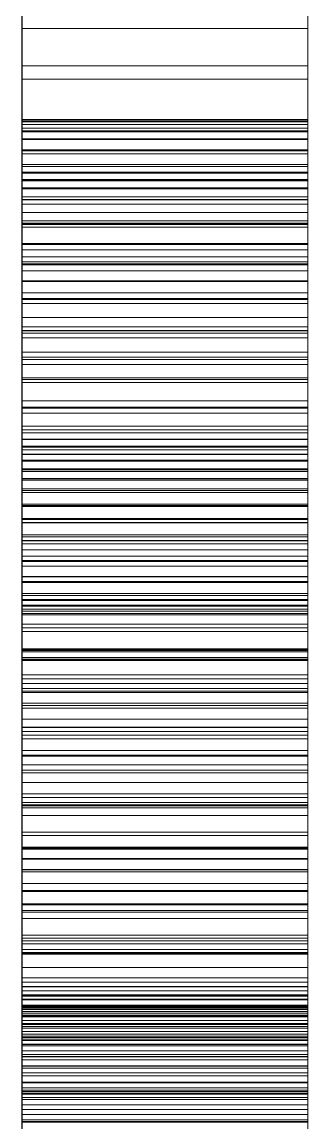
# Paper-space layout '01_三视图' of a CAD drawing. Header units: millimetres. Extents: x 8 to 451, y 8 to 289.
# Drawn here: x 157.5 to 157.64, y 91.427 to 91.967 of the extents above; entities that cross this region are included whole.
import ezdxf

# ---------------------------------------------------------------- set-up
doc = ezdxf.new("R2010")
doc.units = ezdxf.units.MM
doc.linetypes.add('WP_HIDDEN', pattern=[2.3, 1.5, -0.8])
doc.layers.add('HIDDEN', color=7, linetype='WP_HIDDEN', lineweight=13)
doc.layers.add('VISIBLE', color=7, linetype='CONTINUOUS', lineweight=25)

psp = doc.layouts.new('01_三视图')

# ---------------------------------------------------------------- linework, layer by layer
at = {"layer": 'HIDDEN'}
for points in [[(157.5, 92.4619), (157.5, 91.28228)], [(157.64, 91.28228), (157.64, 92.4619)], [(157.5, 92.45378), (157.5, 91.27416)], [(157.5, 91.96345), (157.5, 92.45378)], [(157.64, 92.45378), (157.64, 91.96345)], [(157.64, 91.27416), (157.64, 92.45378)], [(157.5, 91.94513), (157.5, 91.99155)], [(157.64, 91.99155), (157.64, 91.94513)], [(157.5, 91.77463), (157.5, 91.97158)], [(157.64, 91.97158), (157.64, 91.77463)], [(157.5, 91.96659), (157.5, 91.93861)], [(157.5, 91.76651), (157.5, 91.96345)], [(157.5, 91.96345), (157.64, 91.96345)], [(157.64, 91.93861), (157.64, 91.96659)], [(157.64, 91.96345), (157.64, 91.76651)], [(157.5, 91.90391), (157.5, 91.94513)], [(157.5, 91.94513), (157.64, 91.94513)], [(157.64, 91.94513), (157.64, 91.90391)], [(157.5, 91.93861), (157.5, 91.91275)], [(157.5, 91.93861), (157.64, 91.93861)], [(157.64, 91.91275), (157.64, 91.93861)], [(157.5, 91.91872), (157.5, 91.9181)], [(157.5, 91.91766), (157.5, 91.91872)], [(157.5, 91.91872), (157.64, 91.91872)], [(157.5, 91.9181), (157.5, 91.91626)], [(157.5, 91.9181), (157.64, 91.9181)], [(157.5, 91.91451), (157.5, 91.91766)], [(157.5, 91.91766), (157.64, 91.91766)], [(157.5, 91.91626), (157.5, 91.9132)], [(157.5, 91.91626), (157.64, 91.91626)], [(157.5, 91.90926), (157.5, 91.91451)], [(157.5, 91.91451), (157.64, 91.91451)], [(157.64, 91.9181), (157.64, 91.91872)], [(157.64, 91.91872), (157.64, 91.91766)], [(157.64, 91.91626), (157.64, 91.9181)], [(157.64, 91.91766), (157.64, 91.91451)], [(157.64, 91.9132), (157.64, 91.91626)], [(157.64, 91.91451), (157.64, 91.90926)], [(157.5, 91.9132), (157.5, 91.90891)], [(157.5, 91.9132), (157.64, 91.9132)], [(157.5, 91.91275), (157.5, 91.889)], [(157.5, 91.91275), (157.64, 91.91275)], [(157.5, 91.9019), (157.5, 91.90926)], [(157.5, 91.90926), (157.64, 91.90926)], [(157.5, 91.90891), (157.5, 91.90339)], [(157.5, 91.90891), (157.64, 91.90891)], [(157.64, 91.90891), (157.64, 91.9132)], [(157.64, 91.889), (157.64, 91.91275)], [(157.64, 91.90926), (157.64, 91.9019)], [(157.64, 91.90339), (157.64, 91.90891)], [(157.5, 91.88525), (157.5, 91.90391)], [(157.5, 91.90391), (157.64, 91.90391)], [(157.5, 91.90339), (157.5, 91.89664)], [(157.5, 91.90339), (157.64, 91.90339)], [(157.64, 91.90391), (157.64, 91.88525)], [(157.64, 91.89664), (157.64, 91.90339)], [(157.5, 91.89244), (157.5, 91.9019)], [(157.5, 91.9019), (157.64, 91.9019)], [(157.64, 91.9019), (157.64, 91.89244)], [(157.5, 91.89664), (157.5, 91.88867)], [(157.5, 91.89664), (157.64, 91.89664)], [(157.5, 91.89565), (157.5, 91.7106)], [(157.5, 91.8929), (157.5, 91.89565)], [(157.5, 91.89565), (157.64, 91.89565)], [(157.5, 91.88927), (157.5, 91.8929)], [(157.5, 91.8929), (157.64, 91.8929)], [(157.64, 91.88867), (157.64, 91.89664)], [(157.64, 91.7106), (157.64, 91.89565)], [(157.64, 91.89565), (157.64, 91.8929)], [(157.64, 91.8929), (157.64, 91.88927)], [(157.5, 91.88088), (157.5, 91.89244)], [(157.5, 91.89244), (157.64, 91.89244)], [(157.5, 91.88476), (157.5, 91.88927)], [(157.5, 91.88927), (157.64, 91.88927)], [(157.5, 91.889), (157.5, 91.86738)], [(157.5, 91.889), (157.64, 91.889)], [(157.5, 91.88867), (157.5, 91.87947)], [(157.5, 91.88867), (157.64, 91.88867)], [(157.64, 91.89244), (157.64, 91.88088)], [(157.64, 91.88927), (157.64, 91.88476)], [(157.64, 91.86738), (157.64, 91.889)], [(157.64, 91.87947), (157.64, 91.88867)], [(157.5, 91.8679), (157.5, 91.88525)], [(157.5, 91.88525), (157.64, 91.88525)], [(157.5, 91.87936), (157.5, 91.88476)], [(157.5, 91.88476), (157.64, 91.88476)], [(157.64, 91.88525), (157.64, 91.8679)], [(157.64, 91.88476), (157.64, 91.87936)], [(157.5, 91.86721), (157.5, 91.88088)], [(157.5, 91.88088), (157.64, 91.88088)], [(157.5, 91.87947), (157.5, 91.86905)], [(157.5, 91.87947), (157.64, 91.87947)], [(157.5, 91.87309), (157.5, 91.87936)], [(157.5, 91.87936), (157.64, 91.87936)], [(157.5, 91.87715), (157.5, 91.86732)], [(157.5, 91.6921), (157.5, 91.87715)], [(157.5, 91.87715), (157.64, 91.87715)], [(157.64, 91.88088), (157.64, 91.86721)], [(157.64, 91.86905), (157.64, 91.87947)], [(157.64, 91.87936), (157.64, 91.87309)], [(157.64, 91.87715), (157.64, 91.6921)], [(157.64, 91.86732), (157.64, 91.87715)], [(157.5, 91.86594), (157.5, 91.87309)], [(157.5, 91.87309), (157.64, 91.87309)], [(157.64, 91.87309), (157.64, 91.86594)], [(157.5, 91.86905), (157.5, 91.8574)], [(157.5, 91.86905), (157.64, 91.86905)], [(157.5, 91.68285), (157.5, 91.8679)], [(157.5, 91.8679), (157.64, 91.8679)], [(157.5, 91.86738), (157.5, 91.84788)], [(157.5, 91.86738), (157.64, 91.86738)], [(157.5, 91.86732), (157.5, 91.85479)], [(157.5, 91.86732), (157.64, 91.86732)], [(157.5, 91.85145), (157.5, 91.86721)], [(157.5, 91.86721), (157.64, 91.86721)], [(157.5, 91.85791), (157.5, 91.86594)], [(157.5, 91.86594), (157.64, 91.86594)], [(157.64, 91.8574), (157.64, 91.86905)], [(157.64, 91.8679), (157.64, 91.68285)], [(157.64, 91.84788), (157.64, 91.86738)], [(157.64, 91.85479), (157.64, 91.86732)], [(157.64, 91.86721), (157.64, 91.85145)], [(157.64, 91.86594), (157.64, 91.85791)], [(157.5, 91.849), (157.5, 91.85791)], [(157.5, 91.85791), (157.64, 91.85791)], [(157.5, 91.8574), (157.5, 91.84453)], [(157.5, 91.8574), (157.64, 91.8574)], [(157.5, 91.85479), (157.5, 91.84751)], [(157.5, 91.85479), (157.64, 91.85479)], [(157.64, 91.85791), (157.64, 91.849)], [(157.64, 91.84453), (157.64, 91.8574)], [(157.64, 91.84751), (157.64, 91.85479)], [(157.5, 91.83364), (157.5, 91.85145)], [(157.5, 91.85145), (157.64, 91.85145)], [(157.64, 91.85145), (157.64, 91.83364)], [(157.5, 91.83922), (157.5, 91.849)], [(157.5, 91.849), (157.64, 91.849)], [(157.5, 91.84788), (157.5, 91.8305)], [(157.5, 91.84788), (157.64, 91.84788)], [(157.5, 91.84751), (157.5, 91.83956)], [(157.5, 91.84751), (157.64, 91.84751)], [(157.5, 91.84453), (157.5, 91.83042)], [(157.5, 91.84453), (157.64, 91.84453)], [(157.64, 91.849), (157.64, 91.83922)], [(157.64, 91.8305), (157.64, 91.84788)], [(157.64, 91.83956), (157.64, 91.84751)], [(157.64, 91.83042), (157.64, 91.84453)], [(157.5, 91.83956), (157.5, 91.83093)], [(157.5, 91.83956), (157.64, 91.83956)], [(157.5, 91.82855), (157.5, 91.83922)], [(157.5, 91.83922), (157.64, 91.83922)], [(157.64, 91.83093), (157.64, 91.83956)], [(157.64, 91.83922), (157.64, 91.82855)], [(157.5, 91.81386), (157.5, 91.83364)], [(157.5, 91.83364), (157.64, 91.83364)], [(157.64, 91.83364), (157.64, 91.81386)], [(157.5, 91.83093), (157.5, 91.82163)], [(157.5, 91.83093), (157.64, 91.83093)], [(157.5, 91.8305), (157.5, 91.81524)], [(157.5, 91.8305), (157.64, 91.8305)], [(157.5, 91.83042), (157.5, 91.8151)], [(157.5, 91.83042), (157.64, 91.83042)], [(157.5, 91.817), (157.5, 91.82855)], [(157.5, 91.82855), (157.64, 91.82855)], [(157.64, 91.82163), (157.64, 91.83093)], [(157.64, 91.81524), (157.64, 91.8305)], [(157.64, 91.8151), (157.64, 91.83042)], [(157.64, 91.82855), (157.64, 91.817)], [(157.5, 91.82163), (157.5, 91.81166)], [(157.5, 91.82163), (157.64, 91.82163)], [(157.5, 91.80457), (157.5, 91.817)], [(157.5, 91.817), (157.64, 91.817)], [(157.64, 91.81166), (157.64, 91.82163)], [(157.64, 91.817), (157.64, 91.80457)], [(157.5, 91.81524), (157.5, 91.8021)], [(157.5, 91.81524), (157.64, 91.81524)], [(157.5, 91.8151), (157.5, 91.79854)], [(157.5, 91.8151), (157.64, 91.8151)], [(157.5, 91.7921), (157.5, 91.81386)], [(157.5, 91.81386), (157.64, 91.81386)], [(157.5, 91.81166), (157.5, 91.80101)], [(157.5, 91.81166), (157.64, 91.81166)], [(157.64, 91.8021), (157.64, 91.81524)], [(157.64, 91.79854), (157.64, 91.8151)], [(157.64, 91.81386), (157.64, 91.7921)], [(157.64, 91.80101), (157.64, 91.81166)], [(157.5, 91.79127), (157.5, 91.80457)], [(157.5, 91.80457), (157.64, 91.80457)], [(157.5, 91.8021), (157.5, 91.68285)], [(157.5, 91.8021), (157.64, 91.8021)], [(157.5, 91.80101), (157.5, 91.78968)], [(157.5, 91.80101), (157.64, 91.80101)], [(157.64, 91.80457), (157.64, 91.79127)], [(157.64, 91.68285), (157.64, 91.8021)], [(157.64, 91.78968), (157.64, 91.80101)], [(157.5, 91.79854), (157.5, 91.78076)], [(157.5, 91.79854), (157.64, 91.79854)], [(157.64, 91.78076), (157.64, 91.79854)], [(157.5, 91.76836), (157.5, 91.7921)], [(157.5, 91.7921), (157.64, 91.7921)], [(157.5, 91.77708), (157.5, 91.79127)], [(157.5, 91.79127), (157.64, 91.79127)], [(157.64, 91.7921), (157.64, 91.76836)], [(157.64, 91.79127), (157.64, 91.77708)], [(157.5, 91.78968), (157.5, 91.77768)], [(157.5, 91.78968), (157.64, 91.78968)], [(157.64, 91.77768), (157.64, 91.78968)], [(157.5, 91.78076), (157.5, 91.76175)], [(157.5, 91.78076), (157.64, 91.78076)], [(157.64, 91.76175), (157.64, 91.78076)], [(157.5, 91.77768), (157.5, 91.76501)], [(157.5, 91.77768), (157.64, 91.77768)], [(157.5, 91.76201), (157.5, 91.77708)], [(157.5, 91.77708), (157.64, 91.77708)], [(157.5, 91.28228), (157.5, 91.77463)], [(157.5, 91.77463), (157.64, 91.77463)], [(157.64, 91.76501), (157.64, 91.77768)], [(157.64, 91.77708), (157.64, 91.76201)], [(157.64, 91.77463), (157.64, 91.28228)], [(157.5, 91.74265), (157.5, 91.76836)], [(157.5, 91.76836), (157.64, 91.76836)], [(157.5, 91.27416), (157.5, 91.76651)], [(157.5, 91.76651), (157.64, 91.76651)], [(157.5, 91.76501), (157.5, 91.75166)], [(157.5, 91.76501), (157.64, 91.76501)], [(157.64, 91.76836), (157.64, 91.74265)], [(157.64, 91.76651), (157.64, 91.27416)], [(157.64, 91.75166), (157.64, 91.76501)], [(157.5, 91.74607), (157.5, 91.76201)], [(157.5, 91.76201), (157.64, 91.76201)], [(157.5, 91.76175), (157.5, 91.74178)], [(157.5, 91.76175), (157.64, 91.76175)], [(157.5, 91.75855), (157.5, 91.7581)], [(157.5, 91.75855), (157.64, 91.75855)], [(157.5, 91.75808), (157.5, 91.75855)], [(157.5, 91.7581), (157.5, 91.75677)], [(157.5, 91.7581), (157.64, 91.7581)], [(157.5, 91.75808), (157.64, 91.75808)], [(157.5, 91.75669), (157.5, 91.75808)], [(157.64, 91.76201), (157.64, 91.74607)], [(157.64, 91.74178), (157.64, 91.76175)], [(157.64, 91.7581), (157.64, 91.75855)], [(157.64, 91.75855), (157.64, 91.75808)], [(157.64, 91.75677), (157.64, 91.7581)], [(157.64, 91.75808), (157.64, 91.75669)], [(157.5, 91.75677), (157.5, 91.75454)], [(157.5, 91.75677), (157.64, 91.75677)], [(157.5, 91.75669), (157.64, 91.75669)], [(157.5, 91.75437), (157.5, 91.75669)], [(157.5, 91.75454), (157.5, 91.75142)], [(157.5, 91.75454), (157.64, 91.75454)], [(157.5, 91.75437), (157.64, 91.75437)], [(157.5, 91.75112), (157.5, 91.75437)], [(157.64, 91.75454), (157.64, 91.75677)], [(157.64, 91.75669), (157.64, 91.75437)], [(157.64, 91.75142), (157.64, 91.75454)], [(157.64, 91.75437), (157.64, 91.75112)], [(157.5, 91.75166), (157.5, 91.73764)], [(157.5, 91.75166), (157.64, 91.75166)], [(157.5, 91.75142), (157.5, 91.7474)], [(157.5, 91.75142), (157.64, 91.75142)], [(157.5, 91.75112), (157.64, 91.75112)], [(157.5, 91.74694), (157.5, 91.75112)], [(157.5, 91.7474), (157.5, 91.7425)], [(157.5, 91.7474), (157.64, 91.7474)], [(157.5, 91.74694), (157.64, 91.74694)], [(157.5, 91.74183), (157.5, 91.74694)], [(157.64, 91.73764), (157.64, 91.75166)], [(157.64, 91.7474), (157.64, 91.75142)], [(157.64, 91.75112), (157.64, 91.74694)], [(157.64, 91.7425), (157.64, 91.7474)], [(157.64, 91.74694), (157.64, 91.74183)], [(157.5, 91.72942), (157.5, 91.74607)], [(157.5, 91.74607), (157.64, 91.74607)], [(157.5, 91.71495), (157.5, 91.74265)], [(157.5, 91.74265), (157.64, 91.74265)], [(157.5, 91.7425), (157.5, 91.73671)], [(157.5, 91.7425), (157.64, 91.7425)], [(157.5, 91.74183), (157.64, 91.74183)], [(157.5, 91.73579), (157.5, 91.74183)], [(157.5, 91.74178), (157.5, 91.72109)], [(157.5, 91.74178), (157.64, 91.74178)], [(157.64, 91.74607), (157.64, 91.72942)], [(157.64, 91.74265), (157.64, 91.71495)], [(157.64, 91.73671), (157.64, 91.7425)], [(157.64, 91.74183), (157.64, 91.73579)], [(157.64, 91.72109), (157.64, 91.74178)], [(157.5, 91.73764), (157.5, 91.72294)], [(157.5, 91.73764), (157.64, 91.73764)], [(157.5, 91.73671), (157.5, 91.73002)], [(157.5, 91.73671), (157.64, 91.73671)], [(157.64, 91.72294), (157.64, 91.73764)], [(157.64, 91.73002), (157.64, 91.73671)], [(157.5, 91.73579), (157.64, 91.73579)], [(157.5, 91.72882), (157.5, 91.73579)], [(157.64, 91.73579), (157.64, 91.72882)], [(157.5, 91.73002), (157.5, 91.72244)], [(157.5, 91.73002), (157.64, 91.73002)], [(157.5, 91.71225), (157.5, 91.72942)], [(157.5, 91.72942), (157.64, 91.72942)], [(157.5, 91.72882), (157.64, 91.72882)], [(157.5, 91.72092), (157.5, 91.72882)], [(157.64, 91.72244), (157.64, 91.73002)], [(157.64, 91.72942), (157.64, 91.71225)], [(157.64, 91.72882), (157.64, 91.72092)], [(157.5, 91.72294), (157.5, 91.70767)], [(157.5, 91.72294), (157.64, 91.72294)], [(157.5, 91.72244), (157.5, 91.71397)], [(157.5, 91.72244), (157.64, 91.72244)], [(157.5, 91.72109), (157.5, 91.69968)], [(157.5, 91.72109), (157.64, 91.72109)], [(157.5, 91.72092), (157.64, 91.72092)], [(157.5, 91.71209), (157.5, 91.72092)], [(157.64, 91.70767), (157.64, 91.72294)], [(157.64, 91.71397), (157.64, 91.72244)], [(157.64, 91.69968), (157.64, 91.72109)], [(157.64, 91.72092), (157.64, 91.71209)], [(157.5, 91.68529), (157.5, 91.71495)], [(157.5, 91.71495), (157.64, 91.71495)], [(157.64, 91.71495), (157.64, 91.68529)], [(157.5, 91.71397), (157.5, 91.70461)], [(157.5, 91.71397), (157.64, 91.71397)], [(157.5, 91.69455), (157.5, 91.71225)], [(157.5, 91.71225), (157.64, 91.71225)], [(157.5, 91.71209), (157.64, 91.71209)], [(157.5, 91.70234), (157.5, 91.71209)], [(157.5, 91.7106), (157.5, 91.70194)], [(157.5, 91.7106), (157.64, 91.7106)], [(157.64, 91.70461), (157.64, 91.71397)], [(157.64, 91.71225), (157.64, 91.69455)], [(157.64, 91.71209), (157.64, 91.70234)], [(157.64, 91.70194), (157.64, 91.7106)], [(157.5, 91.70767), (157.5, 91.69195)], [(157.5, 91.70767), (157.64, 91.70767)], [(157.5, 91.70461), (157.5, 91.69436)], [(157.5, 91.70461), (157.64, 91.70461)], [(157.64, 91.69195), (157.64, 91.70767)], [(157.64, 91.69436), (157.64, 91.70461)], [(157.5, 91.70234), (157.64, 91.70234)], [(157.5, 91.69165), (157.5, 91.70234)], [(157.5, 91.70194), (157.5, 91.69187)], [(157.5, 91.70194), (157.64, 91.70194)], [(157.5, 91.69968), (157.5, 91.67757)], [(157.5, 91.69968), (157.64, 91.69968)], [(157.64, 91.70234), (157.64, 91.69165)], [(157.64, 91.69187), (157.64, 91.70194)], [(157.64, 91.67757), (157.64, 91.69968)], [(157.5, 91.67632), (157.5, 91.69455)], [(157.5, 91.69455), (157.64, 91.69455)], [(157.5, 91.69436), (157.5, 91.68321)], [(157.5, 91.69436), (157.64, 91.69436)], [(157.64, 91.69455), (157.64, 91.67632)], [(157.64, 91.68321), (157.64, 91.69436)], [(157.5, 91.68615), (157.5, 91.6921)], [(157.5, 91.6921), (157.64, 91.6921)], [(157.5, 91.69195), (157.5, 91.67577)], [(157.5, 91.69195), (157.64, 91.69195)], [(157.5, 91.69187), (157.5, 91.68041)], [(157.5, 91.69187), (157.64, 91.69187)], [(157.5, 91.69165), (157.64, 91.69165)], [(157.5, 91.68004), (157.5, 91.69165)], [(157.64, 91.6921), (157.64, 91.68615)], [(157.64, 91.67577), (157.64, 91.69195)], [(157.64, 91.68041), (157.64, 91.69187)], [(157.64, 91.69165), (157.64, 91.68004)], [(157.5, 91.6786), (157.5, 91.68615)], [(157.5, 91.68615), (157.64, 91.68615)], [(157.5, 91.65364), (157.5, 91.68529)], [(157.5, 91.68529), (157.64, 91.68529)], [(157.5, 91.68321), (157.5, 91.67118)], [(157.5, 91.68321), (157.64, 91.68321)], [(157.5, 91.68285), (157.64, 91.68285)], [(157.64, 91.68615), (157.64, 91.6786)], [(157.64, 91.68529), (157.64, 91.65364)], [(157.64, 91.67118), (157.64, 91.68321)], [(157.5, 91.68041), (157.5, 91.66755)], [(157.5, 91.68041), (157.64, 91.68041)], [(157.5, 91.68004), (157.64, 91.68004)], [(157.5, 91.6675), (157.5, 91.68004)], [(157.5, 91.66945), (157.5, 91.6786)], [(157.5, 91.6786), (157.64, 91.6786)], [(157.5, 91.67757), (157.5, 91.65474)], [(157.5, 91.67757), (157.64, 91.67757)], [(157.64, 91.66755), (157.64, 91.68041)], [(157.64, 91.68004), (157.64, 91.6675)], [(157.64, 91.6786), (157.64, 91.66945)], [(157.64, 91.65474), (157.64, 91.67757)], [(157.5, 91.65757), (157.5, 91.67632)], [(157.5, 91.67632), (157.64, 91.67632)], [(157.5, 91.67577), (157.5, 91.65913)], [(157.5, 91.67577), (157.64, 91.67577)], [(157.64, 91.67632), (157.64, 91.65757)], [(157.64, 91.65913), (157.64, 91.67577)], [(157.5, 91.67118), (157.5, 91.65825)], [(157.5, 91.67118), (157.64, 91.67118)], [(157.5, 91.65869), (157.5, 91.66945)], [(157.5, 91.66945), (157.64, 91.66945)], [(157.5, 91.66755), (157.5, 91.6533)], [(157.5, 91.66755), (157.64, 91.66755)], [(157.5, 91.6675), (157.64, 91.6675)], [(157.5, 91.65403), (157.5, 91.6675)], [(157.64, 91.65825), (157.64, 91.67118)], [(157.64, 91.66945), (157.64, 91.65869)], [(157.64, 91.6533), (157.64, 91.66755)], [(157.64, 91.6675), (157.64, 91.65403)], [(157.5, 91.65913), (157.5, 91.64204)], [(157.5, 91.65913), (157.64, 91.65913)], [(157.5, 91.64632), (157.5, 91.65869)], [(157.5, 91.65869), (157.64, 91.65869)], [(157.5, 91.65825), (157.5, 91.64443)], [(157.5, 91.65825), (157.64, 91.65825)], [(157.5, 91.63829), (157.5, 91.65757)], [(157.5, 91.65757), (157.64, 91.65757)], [(157.64, 91.64204), (157.64, 91.65913)], [(157.64, 91.65869), (157.64, 91.64632)], [(157.64, 91.64443), (157.64, 91.65825)], [(157.64, 91.65757), (157.64, 91.63829)], [(157.5, 91.65474), (157.5, 91.63119)], [(157.5, 91.65474), (157.64, 91.65474)], [(157.5, 91.65403), (157.64, 91.65403)], [(157.5, 91.63963), (157.5, 91.65403)], [(157.5, 91.62046), (157.5, 91.65364)], [(157.5, 91.65364), (157.64, 91.65364)], [(157.5, 91.6533), (157.5, 91.63764)], [(157.5, 91.6533), (157.64, 91.6533)], [(157.64, 91.63119), (157.64, 91.65474)], [(157.64, 91.65403), (157.64, 91.63963)], [(157.64, 91.65364), (157.64, 91.62046)], [(157.64, 91.63764), (157.64, 91.6533)], [(157.5, 91.63234), (157.5, 91.64632)], [(157.5, 91.64632), (157.64, 91.64632)], [(157.5, 91.64443), (157.64, 91.64443)], [(157.5, 91.64443), (157.5, 91.62994)], [(157.64, 91.64632), (157.64, 91.63234)], [(157.64, 91.62994), (157.64, 91.64443)], [(157.5, 91.64204), (157.5, 91.62449)], [(157.5, 91.64204), (157.64, 91.64204)], [(157.5, 91.63963), (157.64, 91.63963)], [(157.5, 91.62458), (157.5, 91.63963)], [(157.64, 91.62449), (157.64, 91.64204)], [(157.64, 91.63963), (157.64, 91.62458)], [(157.5, 91.61849), (157.5, 91.63829)], [(157.5, 91.63829), (157.64, 91.63829)], [(157.5, 91.63764), (157.5, 91.62059)], [(157.5, 91.63764), (157.64, 91.63764)], [(157.64, 91.63829), (157.64, 91.61849)], [(157.64, 91.62059), (157.64, 91.63764)], [(157.5, 91.61676), (157.5, 91.63234)], [(157.5, 91.63234), (157.64, 91.63234)], [(157.5, 91.63119), (157.5, 91.60694)], [(157.5, 91.63119), (157.64, 91.63119)], [(157.5, 91.62994), (157.5, 91.61499)], [(157.5, 91.62994), (157.64, 91.62994)], [(157.64, 91.63234), (157.64, 91.61676)], [(157.64, 91.60694), (157.64, 91.63119)], [(157.64, 91.61499), (157.64, 91.62994)], [(157.5, 91.62458), (157.64, 91.62458)], [(157.5, 91.60918), (157.5, 91.62458)], [(157.5, 91.62449), (157.5, 91.60648)], [(157.5, 91.62449), (157.64, 91.62449)], [(157.64, 91.62458), (157.64, 91.60918)], [(157.64, 91.60648), (157.64, 91.62449)], [(157.5, 91.62059), (157.5, 91.60214)], [(157.5, 91.62059), (157.64, 91.62059)], [(157.5, 91.58617), (157.5, 91.62046)], [(157.5, 91.62046), (157.64, 91.62046)], [(157.5, 91.59816), (157.5, 91.61849)], [(157.5, 91.61849), (157.64, 91.61849)], [(157.64, 91.60214), (157.64, 91.62059)], [(157.64, 91.62046), (157.64, 91.58617)], [(157.64, 91.61849), (157.64, 91.59816)], [(157.5, 91.59957), (157.5, 91.61676)], [(157.5, 91.61676), (157.64, 91.61676)], [(157.5, 91.61499), (157.5, 91.59959)], [(157.5, 91.61499), (157.64, 91.61499)], [(157.64, 91.61676), (157.64, 91.59957)], [(157.64, 91.59959), (157.64, 91.61499)], [(157.5, 91.60918), (157.64, 91.60918)], [(157.5, 91.59341), (157.5, 91.60918)], [(157.5, 91.60694), (157.5, 91.58197)], [(157.5, 91.60694), (157.64, 91.60694)], [(157.64, 91.60918), (157.64, 91.59341)], [(157.64, 91.58197), (157.64, 91.60694)], [(157.5, 91.60648), (157.5, 91.58801)], [(157.5, 91.60648), (157.64, 91.60648)], [(157.5, 91.60214), (157.5, 91.58247)], [(157.5, 91.60214), (157.64, 91.60214)], [(157.64, 91.58801), (157.64, 91.60648)], [(157.64, 91.58247), (157.64, 91.60214)], [(157.5, 91.59959), (157.5, 91.58374)], [(157.5, 91.59959), (157.64, 91.59959)], [(157.5, 91.58102), (157.5, 91.59957)], [(157.5, 91.59957), (157.64, 91.59957)], [(157.5, 91.5773), (157.5, 91.59816)], [(157.5, 91.59816), (157.64, 91.59816)], [(157.64, 91.58374), (157.64, 91.59959)], [(157.64, 91.59957), (157.64, 91.58102)], [(157.64, 91.59816), (157.64, 91.5773)], [(157.5, 91.59341), (157.64, 91.59341)], [(157.5, 91.57729), (157.5, 91.59341)], [(157.64, 91.59341), (157.64, 91.57729)], [(157.5, 91.58801), (157.5, 91.56908)], [(157.5, 91.58801), (157.64, 91.58801)], [(157.5, 91.55078), (157.5, 91.58617)], [(157.5, 91.58617), (157.64, 91.58617)], [(157.64, 91.56908), (157.64, 91.58801)], [(157.64, 91.58617), (157.64, 91.55078)], [(157.5, 91.58374), (157.5, 91.56744)], [(157.5, 91.58374), (157.64, 91.58374)], [(157.5, 91.58247), (157.5, 91.56176)], [(157.5, 91.58247), (157.64, 91.58247)], [(157.5, 91.58197), (157.5, 91.55628)], [(157.5, 91.58197), (157.64, 91.58197)], [(157.5, 91.56134), (157.5, 91.58102)], [(157.5, 91.58102), (157.64, 91.58102)], [(157.64, 91.56744), (157.64, 91.58374)], [(157.64, 91.56176), (157.64, 91.58247)], [(157.64, 91.55628), (157.64, 91.58197)], [(157.64, 91.58102), (157.64, 91.56134)], [(157.5, 91.55592), (157.5, 91.5773)], [(157.5, 91.5773), (157.64, 91.5773)], [(157.5, 91.57729), (157.64, 91.57729)], [(157.5, 91.5608), (157.5, 91.57729)], [(157.64, 91.5773), (157.64, 91.55592)], [(157.64, 91.57729), (157.64, 91.5608)], [(157.5, 91.56908), (157.5, 91.5497)], [(157.5, 91.56908), (157.64, 91.56908)], [(157.64, 91.5497), (157.64, 91.56908)], [(157.5, 91.56744), (157.5, 91.55068)], [(157.5, 91.56744), (157.64, 91.56744)], [(157.64, 91.55068), (157.64, 91.56744)], [(157.5, 91.56176), (157.5, 91.54)], [(157.5, 91.56176), (157.64, 91.56176)], [(157.5, 91.54054), (157.5, 91.56134)], [(157.5, 91.56134), (157.64, 91.56134)], [(157.5, 91.5608), (157.64, 91.5608)], [(157.5, 91.54396), (157.5, 91.5608)], [(157.64, 91.54), (157.64, 91.56176)], [(157.64, 91.56134), (157.64, 91.54054)], [(157.64, 91.5608), (157.64, 91.54396)], [(157.5, 91.55628), (157.5, 91.52989)], [(157.5, 91.55628), (157.64, 91.55628)], [(157.5, 91.53401), (157.5, 91.55592)], [(157.5, 91.55592), (157.64, 91.55592)], [(157.64, 91.52989), (157.64, 91.55628)], [(157.64, 91.55592), (157.64, 91.53401)], [(157.5, 91.5143), (157.5, 91.55078)], [(157.5, 91.55078), (157.64, 91.55078)], [(157.5, 91.55068), (157.5, 91.53346)], [(157.5, 91.55068), (157.64, 91.55068)], [(157.5, 91.5497), (157.5, 91.52985)], [(157.5, 91.5497), (157.64, 91.5497)], [(157.64, 91.55078), (157.64, 91.5143)], [(157.64, 91.53346), (157.64, 91.55068)], [(157.64, 91.52985), (157.64, 91.5497)], [(157.5, 91.54396), (157.64, 91.54396)], [(157.5, 91.52675), (157.5, 91.54396)], [(157.64, 91.54396), (157.64, 91.52675)], [(157.5, 91.51861), (157.5, 91.54054)], [(157.5, 91.54054), (157.64, 91.54054)], [(157.5, 91.54), (157.5, 91.5172)], [(157.5, 91.54), (157.64, 91.54)], [(157.64, 91.54054), (157.64, 91.51861)], [(157.64, 91.5172), (157.64, 91.54)], [(157.5, 91.51158), (157.5, 91.53401)], [(157.5, 91.53401), (157.64, 91.53401)], [(157.5, 91.53346), (157.5, 91.5158)], [(157.5, 91.53346), (157.64, 91.53346)], [(157.64, 91.53401), (157.64, 91.51158)], [(157.64, 91.5158), (157.64, 91.53346)], [(157.5, 91.53069), (157.5, 91.51013)], [(157.5, 91.49323), (157.5, 91.53069)], [(157.5, 91.53069), (157.64, 91.53069)], [(157.5, 91.52989), (157.5, 91.50278)], [(157.5, 91.52989), (157.64, 91.52989)], [(157.5, 91.52985), (157.5, 91.50955)], [(157.5, 91.52985), (157.64, 91.52985)], [(157.5, 91.52675), (157.64, 91.52675)], [(157.5, 91.50919), (157.5, 91.52675)], [(157.64, 91.53069), (157.64, 91.49323)], [(157.64, 91.51013), (157.64, 91.53069)], [(157.64, 91.50278), (157.64, 91.52989)], [(157.64, 91.50955), (157.64, 91.52985)], [(157.64, 91.52675), (157.64, 91.50919)], [(157.5, 91.49556), (157.5, 91.51861)], [(157.5, 91.51861), (157.64, 91.51861)], [(157.5, 91.5172), (157.5, 91.49335)], [(157.5, 91.5172), (157.64, 91.5172)], [(157.5, 91.5158), (157.5, 91.49768)], [(157.5, 91.5158), (157.64, 91.5158)], [(157.64, 91.51861), (157.64, 91.49556)], [(157.64, 91.49335), (157.64, 91.5172)], [(157.64, 91.49768), (157.64, 91.5158)], [(157.5, 91.47671), (157.5, 91.5143)], [(157.5, 91.5143), (157.64, 91.5143)], [(157.5, 91.48862), (157.5, 91.51158)], [(157.5, 91.51158), (157.64, 91.51158)], [(157.5, 91.51013), (157.5, 91.48032)], [(157.5, 91.51013), (157.64, 91.51013)], [(157.5, 91.50955), (157.5, 91.48879)], [(157.5, 91.50955), (157.64, 91.50955)], [(157.64, 91.5143), (157.64, 91.47671)], [(157.64, 91.51158), (157.64, 91.48862)], [(157.64, 91.48032), (157.64, 91.51013)], [(157.64, 91.48879), (157.64, 91.50955)], [(157.5, 91.50919), (157.64, 91.50919)], [(157.5, 91.49127), (157.5, 91.50919)], [(157.64, 91.50919), (157.64, 91.49127)], [(157.5, 91.50278), (157.5, 91.47495)], [(157.5, 91.50278), (157.64, 91.50278)], [(157.64, 91.47495), (157.64, 91.50278)], [(157.5, 91.49768), (157.5, 91.4791)], [(157.5, 91.49768), (157.64, 91.49768)], [(157.5, 91.47139), (157.5, 91.49556)], [(157.5, 91.49556), (157.64, 91.49556)], [(157.5, 91.49335), (157.5, 91.46846)], [(157.5, 91.49335), (157.64, 91.49335)], [(157.5, 91.45899), (157.5, 91.49323)], [(157.5, 91.49323), (157.64, 91.49323)], [(157.64, 91.4791), (157.64, 91.49768)], [(157.64, 91.49556), (157.64, 91.47139)], [(157.64, 91.46846), (157.64, 91.49335)], [(157.64, 91.49323), (157.64, 91.45899)], [(157.5, 91.49127), (157.64, 91.49127)], [(157.5, 91.47298), (157.5, 91.49127)], [(157.5, 91.48937), (157.5, 91.48875)], [(157.5, 91.48881), (157.5, 91.48937)], [(157.5, 91.48937), (157.64, 91.48937)], [(157.5, 91.48712), (157.5, 91.48881)], [(157.5, 91.48881), (157.64, 91.48881)], [(157.5, 91.48879), (157.5, 91.46758)], [(157.5, 91.48879), (157.64, 91.48879)], [(157.5, 91.48875), (157.5, 91.48688)], [(157.5, 91.48875), (157.64, 91.48875)], [(157.5, 91.46513), (157.5, 91.48862)], [(157.5, 91.48862), (157.64, 91.48862)], [(157.64, 91.49127), (157.64, 91.47298)], [(157.64, 91.48875), (157.64, 91.48937)], [(157.64, 91.48937), (157.64, 91.48881)], [(157.64, 91.48881), (157.64, 91.48712)], [(157.64, 91.46758), (157.64, 91.48879)], [(157.64, 91.48688), (157.64, 91.48875)], [(157.64, 91.48862), (157.64, 91.46513)], [(157.5, 91.48431), (157.5, 91.48712)], [(157.5, 91.48712), (157.64, 91.48712)], [(157.5, 91.48688), (157.5, 91.48377)], [(157.5, 91.48688), (157.64, 91.48688)], [(157.5, 91.48036), (157.5, 91.48431)], [(157.5, 91.48431), (157.64, 91.48431)], [(157.5, 91.48377), (157.5, 91.47941)], [(157.5, 91.48377), (157.64, 91.48377)], [(157.5, 91.48328), (157.5, 91.48213)], [(157.5, 91.48276), (157.5, 91.48328)], [(157.5, 91.48328), (157.64, 91.48328)], [(157.5, 91.48117), (157.5, 91.48276)], [(157.5, 91.48276), (157.64, 91.48276)], [(157.64, 91.48712), (157.64, 91.48431)], [(157.64, 91.48377), (157.64, 91.48688)], [(157.64, 91.48431), (157.64, 91.48036)], [(157.64, 91.47941), (157.64, 91.48377)], [(157.64, 91.48213), (157.64, 91.48328)], [(157.64, 91.48328), (157.64, 91.48276)], [(157.64, 91.48276), (157.64, 91.48117)], [(157.5, 91.48213), (157.5, 91.47868)], [(157.5, 91.48213), (157.64, 91.48213)], [(157.5, 91.47854), (157.5, 91.48117)], [(157.5, 91.48117), (157.64, 91.48117)], [(157.5, 91.4753), (157.5, 91.48036)], [(157.5, 91.48036), (157.64, 91.48036)], [(157.5, 91.48032), (157.5, 91.45113)], [(157.5, 91.48032), (157.64, 91.48032)], [(157.5, 91.47941), (157.5, 91.47381)], [(157.5, 91.47941), (157.64, 91.47941)], [(157.5, 91.4791), (157.5, 91.46007)], [(157.5, 91.4791), (157.64, 91.4791)], [(157.5, 91.47868), (157.5, 91.47293)], [(157.5, 91.47868), (157.64, 91.47868)], [(157.5, 91.47484), (157.5, 91.47854)], [(157.5, 91.47854), (157.64, 91.47854)], [(157.64, 91.47868), (157.64, 91.48213)], [(157.64, 91.48117), (157.64, 91.47854)], [(157.64, 91.48036), (157.64, 91.4753)], [(157.64, 91.45113), (157.64, 91.48032)], [(157.64, 91.47381), (157.64, 91.47941)], [(157.64, 91.46007), (157.64, 91.4791)], [(157.64, 91.47293), (157.64, 91.47868)], [(157.64, 91.47854), (157.64, 91.47484)], [(157.5, 91.43802), (157.5, 91.47671)], [(157.5, 91.47671), (157.64, 91.47671)], [(157.5, 91.4691), (157.5, 91.4753)], [(157.5, 91.4753), (157.64, 91.4753)], [(157.5, 91.47495), (157.5, 91.44642)], [(157.5, 91.47495), (157.64, 91.47495)], [(157.5, 91.4701), (157.5, 91.47484)], [(157.5, 91.47484), (157.64, 91.47484)], [(157.5, 91.47381), (157.5, 91.46696)], [(157.5, 91.47381), (157.64, 91.47381)], [(157.5, 91.47298), (157.64, 91.47298)], [(157.5, 91.45434), (157.5, 91.47298)], [(157.5, 91.47293), (157.5, 91.46488)], [(157.5, 91.47293), (157.64, 91.47293)], [(157.64, 91.47671), (157.64, 91.43802)], [(157.64, 91.4753), (157.64, 91.4691)], [(157.64, 91.44642), (157.64, 91.47495)], [(157.64, 91.47484), (157.64, 91.4701)], [(157.64, 91.46696), (157.64, 91.47381)], [(157.64, 91.47298), (157.64, 91.45434)], [(157.64, 91.46488), (157.64, 91.47293)], [(157.5, 91.44609), (157.5, 91.47139)], [(157.5, 91.47139), (157.64, 91.47139)], [(157.5, 91.4643), (157.5, 91.4701)], [(157.5, 91.4701), (157.64, 91.4701)], [(157.5, 91.46178), (157.5, 91.4691)], [(157.5, 91.4691), (157.64, 91.4691)], [(157.5, 91.46846), (157.5, 91.44253)], [(157.5, 91.46846), (157.64, 91.46846)], [(157.5, 91.46758), (157.5, 91.42377)], [(157.5, 91.46758), (157.64, 91.46758)], [(157.5, 91.46696), (157.5, 91.45887)], [(157.5, 91.46696), (157.64, 91.46696)], [(157.64, 91.47139), (157.64, 91.44609)], [(157.64, 91.4701), (157.64, 91.4643)], [(157.64, 91.4691), (157.64, 91.46178)], [(157.64, 91.44253), (157.64, 91.46846)], [(157.64, 91.42377), (157.64, 91.46758)], [(157.64, 91.45887), (157.64, 91.46696)], [(157.5, 91.44112), (157.5, 91.46513)], [(157.5, 91.46513), (157.64, 91.46513)], [(157.5, 91.46488), (157.5, 91.45453)], [(157.5, 91.46488), (157.64, 91.46488)], [(157.5, 91.45744), (157.5, 91.4643)], [(157.5, 91.4643), (157.64, 91.4643)], [(157.5, 91.45334), (157.5, 91.46178)], [(157.5, 91.46178), (157.64, 91.46178)], [(157.64, 91.46513), (157.64, 91.44112)], [(157.64, 91.45453), (157.64, 91.46488)], [(157.64, 91.4643), (157.64, 91.45744)], [(157.64, 91.46178), (157.64, 91.45334)], [(157.5, 91.46007), (157.5, 91.44059)], [(157.5, 91.46007), (157.64, 91.46007)], [(157.5, 91.42795), (157.5, 91.45899)], [(157.5, 91.45899), (157.64, 91.45899)], [(157.5, 91.45887), (157.5, 91.44953)], [(157.5, 91.45887), (157.64, 91.45887)], [(157.5, 91.44953), (157.5, 91.45744)], [(157.5, 91.45744), (157.64, 91.45744)], [(157.64, 91.44059), (157.64, 91.46007)], [(157.64, 91.45899), (157.64, 91.42795)], [(157.64, 91.44953), (157.64, 91.45887)], [(157.64, 91.45744), (157.64, 91.44953)], [(157.5, 91.45453), (157.5, 91.44188)], [(157.5, 91.45453), (157.64, 91.45453)], [(157.5, 91.45434), (157.64, 91.45434)], [(157.5, 91.43534), (157.5, 91.45434)], [(157.5, 91.44376), (157.5, 91.45334)], [(157.5, 91.45334), (157.64, 91.45334)], [(157.5, 91.45113), (157.5, 91.42268)], [(157.5, 91.45113), (157.64, 91.45113)], [(157.64, 91.44188), (157.64, 91.45453)], [(157.64, 91.45434), (157.64, 91.43534)], [(157.64, 91.45334), (157.64, 91.44376)], [(157.64, 91.42268), (157.64, 91.45113)], [(157.5, 91.44953), (157.5, 91.43894)], [(157.5, 91.44056), (157.5, 91.44953)], [(157.5, 91.44953), (157.64, 91.44953)], [(157.5, 91.44642), (157.5, 91.41717)], [(157.5, 91.44642), (157.64, 91.44642)], [(157.5, 91.41966), (157.5, 91.44609)], [(157.5, 91.44609), (157.64, 91.44609)], [(157.64, 91.43894), (157.64, 91.44953)], [(157.64, 91.44953), (157.64, 91.44056)], [(157.64, 91.41717), (157.64, 91.44642)], [(157.64, 91.44609), (157.64, 91.41966)], [(157.5, 91.43306), (157.5, 91.44376)], [(157.5, 91.44376), (157.64, 91.44376)], [(157.5, 91.44253), (157.5, 91.41555)], [(157.5, 91.44253), (157.64, 91.44253)], [(157.5, 91.44188), (157.5, 91.42693)], [(157.5, 91.44188), (157.64, 91.44188)], [(157.5, 91.41658), (157.5, 91.44112)], [(157.5, 91.44112), (157.64, 91.44112)], [(157.5, 91.44059), (157.5, 91.42066)], [(157.5, 91.44059), (157.64, 91.44059)], [(157.5, 91.43054), (157.5, 91.44056)], [(157.5, 91.44056), (157.64, 91.44056)], [(157.64, 91.44376), (157.64, 91.43306)], [(157.64, 91.41555), (157.64, 91.44253)], [(157.64, 91.42693), (157.64, 91.44188)], [(157.64, 91.44112), (157.64, 91.41658)], [(157.64, 91.42066), (157.64, 91.44059)], [(157.64, 91.44056), (157.64, 91.43054)], [(157.5, 91.43894), (157.5, 91.42712)], [(157.5, 91.43894), (157.64, 91.43894)], [(157.5, 91.39822), (157.5, 91.43802)], [(157.5, 91.43802), (157.64, 91.43802)], [(157.5, 91.43534), (157.64, 91.43534)], [(157.5, 91.41598), (157.5, 91.43534)], [(157.64, 91.42712), (157.64, 91.43894)], [(157.64, 91.43802), (157.64, 91.39822)], [(157.64, 91.43534), (157.64, 91.41598)], [(157.5, 91.42124), (157.5, 91.43306)], [(157.5, 91.43306), (157.64, 91.43306)], [(157.5, 91.41947), (157.5, 91.43054)], [(157.5, 91.43054), (157.64, 91.43054)], [(157.64, 91.43306), (157.64, 91.42124)], [(157.64, 91.43054), (157.64, 91.41947)], [(157.5, 91.40013), (157.5, 91.42795)], [(157.5, 91.42795), (157.64, 91.42795)], [(157.5, 91.42712), (157.5, 91.41404)], [(157.5, 91.42712), (157.64, 91.42712)], [(157.5, 91.42693), (157.64, 91.42693)], [(157.64, 91.42795), (157.64, 91.40013)], [(157.64, 91.41404), (157.64, 91.42712)]]:
    psp.add_lwpolyline(points, dxfattribs=at)
at = {"layer": 'VISIBLE'}
psp.add_lwpolyline([(157.5, 74.5), (157.5, 109.5)], dxfattribs=at)

doc.saveas('drawing.dxf')
